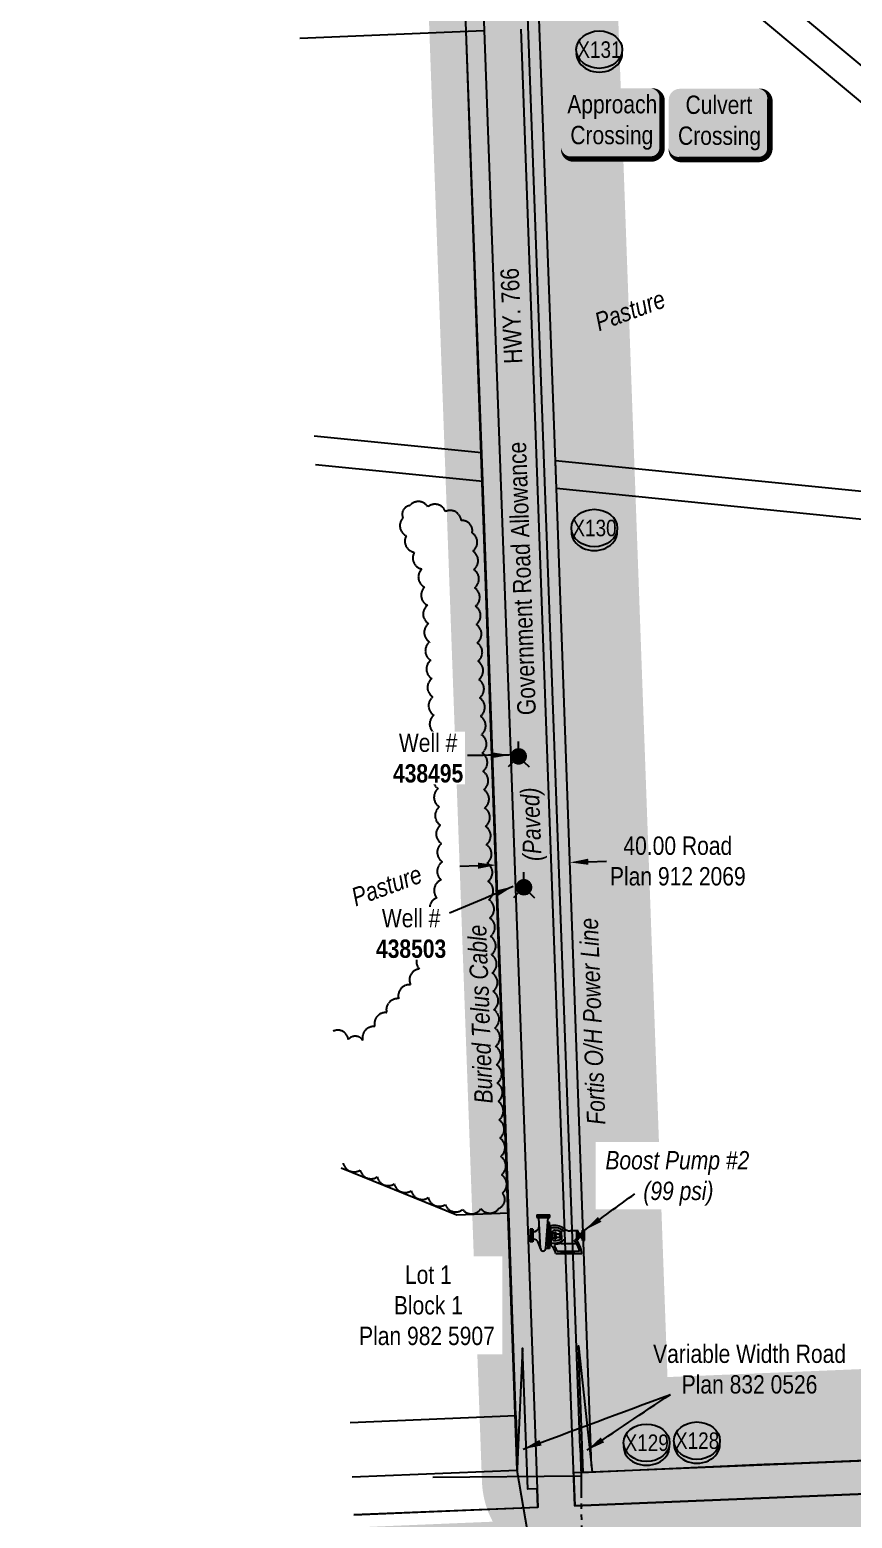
# Model space of a CAD drawing. Extents: x 675519 to 688669, y 5804595 to 5836613.
# Drawn here: x 678948 to 679395, y 5816022 to 5816833 of the extents above; entities that cross this region are included whole.
import ezdxf
from ezdxf.enums import TextEntityAlignment as Align

# ---------------------------------------------------------------- set-up
doc = ezdxf.new("R2010")
doc.units = 0
doc.header["$LTSCALE"] = 5
doc.header["$PDMODE"] = 3
doc.header["$PDSIZE"] = 10
for name, pattern in [('0', [1, 1, 0]), ('foc-QUARTERLINE', [33, 25, -3, 2, -3]), ('POWERLINE5', [7.8, 2.4, -0.6, 0.6, -0.6, 0.6, -0.6, 2.4])]:
    doc.linetypes.add(name, pattern=pattern)
doc.layers.get('Defpoints').update_dxf_attribs({"color": 9})
for name, color, linetype in [('AS-POWER', 104, 'foc-POWER'), ('AS-POWER-EXISTING', 72, 'POWERLINE5'), ('AS-POWER-T', 104, 'Continuous'), ('AS-ROADS', 254, 'Continuous'), ('AS-TELEPHONE-T', 224, 'Continuous'), ('AS-TELUS', 224, 'foc-TEL'), ('CG-NOTES', 7, 'Continuous'), ('F-RW', 190, 'Continuous'), ('L-QSEC', 8, 'foc-QUARTERLINE'), ('L-ROAD-T', 7, 'Continuous'), ('L-SEC', 7, 'Continuous'), ('L-TITLEDB', 4, 'Continuous'), ('L-TITLEDB-T', 4, 'Continuous'), ('P-BUFFER-H 30m', 51, 'Continuous'), ('P-CROSSINGS', 250, 'Continuous'), ('P-TXT', 4, 'Continuous'), ('T-BUSH', 110, '0')]:
    doc.layers.add(name, color=color, linetype=linetype)
doc.layers.add('P-PROPOSED-WL3', color=92, linetype='Continuous', true_color=0x00bd00)
doc.layers.add('T-TEXT', color=48, linetype='Continuous', lineweight=18)
doc.styles.add('80', font='ARIALN.TTF', dxfattribs={"height": 10})
doc.styles.add('80CG', font='ARIALN.TTF', dxfattribs={"height": 10})
doc.styles.add('80L', font='ARIALN.TTF', dxfattribs={"height": 10})
doc.styles.add('80LS', font='ARIALNI.TTF', dxfattribs={"height": 10})
doc.styles.add('Crossing', font='ARIALN.TTF', dxfattribs={"height": 10})
doc.styles.add('foc-LtypeFont', font='ARIALN.TTF', dxfattribs={"height": 7.35})
doc.linetypes.add('foc-POWER', pattern='A,6,-1,["P",foc-LtypeFont,S=0.2,R=0,X=-0.625,Y=-0.75],-1.24,4', length=12.24)
doc.linetypes.add('foc-TEL', pattern='A,2,-1,["T",foc-LtypeFont,S=0.2,R=0,X=-0.425,Y=-0.75],-1.24,8', length=12.24)
doc.linetypes.add('foc-TEL-NOLINE', pattern='A,0,-2,["T",foc-LtypeFont,S=0.2,R=0,X=-0.425,Y=-0.75],-10.24', length=12.24)
doc.dimstyles.new('Compass 5 000', dxfattribs={"dimscale": 5, "dimtxt": 9, "dimasz": 2, "dimexe": 0.2, "dimexo": 0.0625, "dimgap": 0.5, "dimtad": 0, "dimtih": 1, "dimtoh": 1, "dimzin": 0, "dimdsep": 46, "dimtxsty": '80CG', "dimcen": 0.1, "dimse1": 1, "dimse2": 1, "dimclrd": 256, "dimclrt": 256, "dimaunit": 1, "dimadec": 4, "dimazin": 0, "dimtfac": 0.06, "dimtofl": 0, "dimtmove": 0, "dimatfit": 1, "dimfxl": 0.2, "dimtolj": 1, "dimtzin": 0, "dimlwd": -1, "dimarcsym": 0})

# ---------------------------------------------------------------- blocks, each defined once
blk = doc.blocks.new('*D508')
at = {"layer": 'Defpoints', "color": 0, "transparency": 16777216}
for p in [(679201.44, 5816385.24), (679241.45, 5816386.68), (679241.71, 5816379.51)]:
    blk.add_point(p, dxfattribs=at)
at = {"layer": 'L-TITLEDB-T', "transparency": 16777216}
for p, q in [((679191.7, 5816377.72), (679181.71, 5816377.36)), ((679251.7, 5816379.87), (679261.7, 5816380.23))]:
    blk.add_line(p, q, dxfattribs=at)
for points in [[(679191.64, 5816379.38), (679191.76, 5816376.05), (679201.7, 5816378.08)], [(679251.64, 5816381.54), (679251.76, 5816378.2), (679241.71, 5816379.51)]]:
    blk.add_solid(points, dxfattribs=at)
at = {"layer": 'L-TITLEDB-T', "transparency": 16777216, "insert": (679300.45, 5816380.23), "char_height": 10, "attachment_point": 5, "style": '80CG'}
blk.add_mtext('\\A1;40.00 Road\\PPlan 912 2069', dxfattribs=at)
blk = doc.blocks.new('*U731')
h = blk.add_hatch(color=59)
edge = h.paths.add_edge_path()
edge.add_line((-21.5, -20), (21.5, -20))
edge.add_arc((21.5, -14), 6, 270, 360)
edge.add_line((27.5, -14), (27.5, 12.5))
edge.add_arc((21.5, 12.5), 6, 0, 90)
edge.add_line((21.5, 18.5), (-21.5, 18.5))
edge.add_arc((-21.5, 12.5), 6, 90, 180)
edge.add_line((-27.5, 12.5), (-27.5, -14))
edge.add_arc((-21.5, -14), 6, 180, 270)
at = {"color": 1, "flags": 128}
blk.add_lwpolyline([(-47.03, 42.31, 0, 7.5, 0), (0, 0, 0, 0, 0)], format="xyseb", dxfattribs=at)
blk.add_lwpolyline([(-21.5, -20, 3, 3, 0), (21.5, -20, 3, 3, 0.414214), (27.5, -14, 3, 3, 0), (27.5, 12.5, 3, 0, 0.414214), (21.5, 18.5, 0, 0, 0), (-21.5, 18.5, 0, 0, 0.414214), (-27.5, 12.5, 0, 0, 0), (-27.5, -14, 0, 3, 0.414214)], format="xyseb", close=True, dxfattribs=at)
at = {"color": 1, "style": '80'}
blk.add_attdef('ENTER_TEXT_001', (-35.99, -5), '', height=10, dxfattribs=at)
blk = doc.blocks.new('*U577')
h = blk.add_hatch(color=254)
edge = h.paths.add_edge_path()
edge.add_line((-21.5, -20), (21.5, -20))
edge.add_arc((21.5, -14), 6, 270, 360)
edge.add_line((27.5, -14), (27.5, 12.5))
edge.add_arc((21.5, 12.5), 6, 0, 90)
edge.add_line((21.5, 18.5), (-21.5, 18.5))
edge.add_arc((-21.5, 12.5), 6, 90, 180)
edge.add_line((-27.5, 12.5), (-27.5, -14))
edge.add_arc((-21.5, -14), 6, 180, 270)
at = {"color": 160, "flags": 128}
blk.add_lwpolyline([(-21.5, -20, 3, 3, 0), (21.5, -20, 3, 3, 0.414214), (27.5, -14, 3, 3, 0), (27.5, 12.5, 3, 0, 0.414214), (21.5, 18.5, 0, 0, 0), (-21.5, 18.5, 0, 0, 0.414214), (-27.5, 12.5, 0, 0, 0), (-27.5, -14, 0, 3, 0.414214)], format="xyseb", close=True, dxfattribs=at)
at = {"color": 160, "style": '80'}
blk.add_attdef('ENTER_TEXT_001', (-26.85, -4.92), '', height=10, dxfattribs=at)
blk = doc.blocks.new('A$C32476C2E')
for p, q in [((-61.9, 54.2), (-61.9, 47.2)), ((-61.9, 54.2), (-26.7, 54.2)), ((-61.9, 50.7), (-26.7, 50.7)), ((-61.9, 47.2), (-26.7, 47.2)), ((-51.3, -37.8), (-56.6, 46.4)), ((-37.3, -37.2), (-31, 46.6)), ((-26.7, 47.2), (-26.7, 54.2)), ((-72.4, 15.5), (-79.5, 15.5)), ((-79.5, 15.5), (-79.5, -19.6)), ((-76, 15.5), (-76, -19.6)), ((-72.4, 15.5), (-72.4, -19.6)), ((-32, -2.1), (-32, 33.1)), ((-27.6, 33.1), (-32, 33.1)), ((-27.6, 24.3), (-27.6, 33.1)), ((-27.6, -2.1), (-27.6, 24.3)), ((-23.2, 24.3), (-27.6, 24.3)), ((-23.2, -2.1), (-23.2, 24.3)), ((-19.7, -2.1), (-19.7, 6.8)), ((-19.7, 4.3), (-13.4, 4.3)), ((-13.4, 6.8), (-9.9, 6.8)), ((-13.4, -2.1), (-13.4, 6.8)), ((-9.9, -2.1), (-9.9, 6.8)), ((-9.9, 2.3), (1.4, 2.3)), ((1.4, 4.2), (3.1, 5.9)), ((1.4, -2.1), (1.4, 4.2)), ((3.1, -2.1), (3.1, 8.5)), ((5.3, -2.1), (5.3, 8.8)), ((50.6, 10.2), (29.5, 10.2)), ((47.1, -14.4), (47.1, 10.2)), ((50.6, -14.4), (50.6, 10.2)), ((54.1, 3.2), (50.6, 6.7)), ((54.1, -7.3), (54.1, 3.2)), ((59.4, 2.3), (54.1, 2.3)), ((62.9, 5), (59.4, 5)), ((59.4, -9.1), (59.4, 5)), ((62.9, -16.1), (62.9, 12)), ((62.9, 12), (68.2, 12)), ((68.2, -16.1), (68.2, 12)), ((-72.4, -19.6), (-79.5, -19.6)), ((-51.1, -39.2), (-57.1, -22.7)), ((-27.6, -37.2), (-37.3, -37.2)), ((-32, -2.1), (-32, -37.2)), ((-27.6, -2.1), (-27.6, -28.4)), ((-27.6, -28.4), (-27.6, -37.2)), ((-23.2, -28.4), (-27.6, -28.4)), ((-23.2, -2.1), (-23.2, -28.4)), ((-19.7, -2.1), (-19.7, -10.9)), ((-19.7, -8.4), (-13.4, -8.4)), ((-13.4, -2.1), (-13.4, -10.9)), ((-13.4, -10.9), (-9.9, -10.9)), ((4.3, -24.1), (-10.6, -26.9)), ((-9.9, -2.1), (-9.9, -10.9)), ((-9.9, -6.5), (1.4, -6.5)), ((1.4, -2.1), (1.4, -8.3)), ((1.4, -8.3), (3.1, -10)), ((3.1, -2.1), (3.1, -12.6)), ((4.3, -18.7), (4.3, -24.1)), ((4.3, -24.1), (45.7, -24.1)), ((5.3, -2.1), (5.3, -12.9)), ((50.6, -14.4), (45.3, -14.4)), ((54.1, -7.3), (50.6, -10.8)), ((59.4, -6.5), (54.1, -6.5)), ((62.9, -9.1), (59.4, -9.1)), ((62.9, -16.1), (68.2, -16.1)), ((-10.2, -51.1), (61.2, -51.1)), ((54.9, -45.8), (-6.2, -45.8)), ((4.3, -49), (2.2, -51.1)), ((39.4, -49), (4.3, -49)), ((39.4, -49), (41.5, -51.1))]:
    blk.add_line(p, q)
for centre, radius, start, end in [((-57.3, 46.5), 0.664, 348.3965, 77.2723), ((-30.3, 46.4), 0.729, 94.5399, 183.8661), ((-70.7, 24.3), 16, 263.5945, 348.0269), ((-14.1, -21.6), 46.8, 56.1901, 101.1901), ((-14.1, -21.6), 40.7, 56.1901, 102.9092), ((-13.7, 6), 6.05, 82.5569, 172.5569), ((-13.8, -30.6), 42.6, 66.5291, 88.7878), ((3.5, 13.4), 4.89, 265.5774, 292.9639), ((6.9, 5.5), 3.68, 95.1632, 112.9639), ((13.4, 17.3), 7.11, 226.6908, 273.7462), ((29.2, 35), 24.7, 225.6986, 270.6986), ((-71, -26.8), 14.5, 16.3708, 95.5387), ((-44.3, -37.5), 7.04, 182.3453, 2.3453), ((-14.1, 17.5), 40.7, 257.0908, 303.8099), ((-52.7, -60.4), 43.5, 12.3381, 47.3381), ((-13.7, -10.1), 6.05, 187.4431, 277.4431), ((-9.9, -30.4), 3.52, 100.7582, 215.0512), ((-13.8, 26.5), 42.6, 271.2122, 293.4709), ((-52.7, -60.4), 48.7, 17.3819, 35.0512), ((3.5, -17.5), 4.89, 67.0361, 94.4226), ((6.9, -9.6), 3.68, 247.0361, 264.8368), ((13.4, -21.5), 7.11, 86.2538, 133.3092), ((-10.2, -60.7), 66.8, 12.8303, 42.6217), ((-10.2, -60.7), 72.1, 7.6217, 42.6217)]:
    blk.add_arc(centre, radius, start, end)
blk = doc.blocks.new('*U1038')
h = blk.add_hatch(color=255)
edge = h.paths.add_edge_path()
edge.add_line((-26.5, -20), (26.5, -20))
edge.add_arc((26.5, -14), 6, 270, 360)
edge.add_line((32.5, -14), (32.5, 12.5))
edge.add_arc((26.5, 12.5), 6, 0, 90)
edge.add_line((26.5, 18.5), (-26.5, 18.5))
edge.add_arc((-26.5, 12.5), 6, 90, 180)
edge.add_line((-32.5, 12.5), (-32.5, -14))
edge.add_arc((-26.5, -14), 6, 180, 270)
at = {"color": 104, "flags": 128}
blk.add_lwpolyline([(-54.45, 67.72, 0, 7.5, 0), (0, 0, 0, 0, 0)], format="xyseb", dxfattribs=at)
blk.add_lwpolyline([(-26.5, -20, 3, 3, 0), (26.5, -20, 3, 3, 0.414214), (32.5, -14, 3, 3, 0), (32.5, 12.5, 3, 0, 0.414214), (26.5, 18.5, 0, 0, 0), (-26.5, 18.5, 0, 0, 0.414214), (-32.5, 12.5, 0, 0, 0), (-32.5, -14, 0, 3, 0.414214)], format="xyseb", close=True, dxfattribs=at)
at = {"color": 104, "style": '80'}
blk.add_attdef('ENTER_TEXT_001', (-26.85, -4.92), '', height=10, dxfattribs=at)
blk = doc.blocks.new('xing2')
h = blk.add_hatch(color=50)
h.dxf.hatch_style = 1
edge = h.paths.add_edge_path()
edge.add_ellipse((0, 0), major_axis=(-12.5, 0), ratio=0.816297, start_angle=0, end_angle=360)
h = blk.add_hatch(color=250)
h.dxf.hatch_style = 1
edge = h.paths.add_edge_path()
edge.add_ellipse((0, -2.05), major_axis=(-12.5, 0), ratio=0.816297, start_angle=0, end_angle=180)
edge.add_line((12.5, -2.05), (12.5, 0))
edge.add_ellipse((0, 0), major_axis=(-12.5, 0), ratio=0.816297, start_angle=0, end_angle=180, ccw=False)
edge.add_line((-12.5, 0), (-12.5, -2.05))
at = {"color": 250}
blk.add_ellipse((0, 0), major_axis=(-12.5, 0), ratio=0.816297, dxfattribs=at)
blk.add_ellipse((0, -2.05), major_axis=(-12.5, 0), ratio=0.816297, start_param=0, end_param=3.141593, dxfattribs=at)
at = {"color": 250, "style": 'Crossing'}
blk.add_attdef('CROSSING', text='', height=9, dxfattribs=at).set_placement((0.09, 0.02), align=Align.MIDDLE_CENTER)
at = {"color": 250, "style": 'Crossing', "flags": 1}
for tag, p in [('OWNER', (0.09, -12.49)), ('DESCRIPTION', (0.09, -25.77)), ('LOCATION', (0.09, -39.3)), ('DWG_REF', (0.09, -52.84))]:
    blk.add_attdef(tag, text='', height=9, dxfattribs=at).set_placement(p, align=Align.MIDDLE_CENTER)
blk = doc.blocks.new('WAT')
h = blk.add_hatch(color=255)
h.dxf.hatch_style = 1
edge = h.paths.add_edge_path()
edge.add_arc((0, 0), 0.9, 0, 360)
at = {"color": 170}
for p, q in [((0, 0.82), (0, 1.63)), ((-0.58, -0.58), (-1.15, -1.15)), ((0.58, -0.58), (1.15, -1.15))]:
    blk.add_line(p, q, dxfattribs=at)
blk.add_circle((0, 0), 0.8, dxfattribs=at)

msp = doc.modelspace()

# ---------------------------------------------------------------- hatches: boundary and pattern name
at = {"layer": 'P-BUFFER-H 30m'}
h = msp.add_hatch(color=256, dxfattribs=at)
h.dxf.hatch_style = 1
edge = h.paths.add_edge_path()
edge.add_line((681080.718, 5808646.187), (681105.572, 5807996.066))
edge.add_line((681105.572, 5807996.066), (681135.943, 5807191.54))
edge.add_line((681135.943, 5807191.54), (681164.781, 5806422.193))
edge.add_arc((681202.018, 5806388.837), 49.992, 138.147575, 141.033878)
edge.add_line((681163.148, 5806420.275), (680801.328, 5806406.652))
edge.add_arc((680803.209, 5806356.695), 49.992, 92.156272, 138.00115)
edge.add_line((680766.057, 5806390.146), (680763.26, 5806387.039))
edge.add_line((680763.26, 5806387.039), (680763.26, 5806387.039))
edge.add_arc((680800.414, 5806353.589), 49.993, 138.002226, 138.002478)
edge.add_line((680763.26, 5806387.039), (680748.371, 5806370.502))
edge.add_arc((680785.523, 5806337.052), 49.992, 138.000934, 143.499205)
edge.add_arc((680697.368, 5806352.71), 49.992, 16.357193, 92.156635)
edge.add_line((680695.487, 5806402.666), (680404.164, 5806391.696))
edge.add_arc((680406.045, 5806341.739), 49.992, 92.156635, 182.205693)
edge.add_line((680356.09, 5806339.815), (680356.205, 5806336.818))
edge.add_line((680356.205, 5806336.818), (680356.205, 5806336.817))
edge.add_line((680356.205, 5806336.817), (680387.119, 5805534.19))
edge.add_arc((680437.074, 5805536.114), 49.992, 182.205693, 213.784565)
edge.add_line((680395.524, 5805508.315), (680396.741, 5805506.496))
edge.add_arc((680438.291, 5805534.295), 49.992, 213.784565, 215.811121)
edge.add_arc((680440.258, 5805531.357), 49.992, 211.758009, 212.724119)
edge.add_line((680398.2, 5805504.331), (680410.517, 5805185.397))
edge.add_arc((680460.472, 5805187.327), 49.992, 182.211697, 236.86814)
edge.add_arc((680445.202, 5805096.945), 49.992, 103.951921, 155.285581)
edge.add_line((680399.789, 5805117.847), (680241.828, 5804774.643))
edge.add_arc((680287.241, 5804753.741), 49.992, 155.285581, 245.285581)
edge.add_line((680266.339, 5804708.328), (680269.064, 5804707.074))
edge.add_arc((680289.966, 5804752.487), 49.992, 245.285581, 335.285581)
edge.add_line((680335.379, 5804731.586), (680471.559, 5805027.467))
edge.add_arc((680487.917, 5805074.707), 49.992, 250.899944, 291.992958)
edge.add_line((680506.639, 5805028.353), (680530.892, 5805038.148))
edge.add_arc((680512.17, 5805084.502), 49.992, 291.992958, 360)
edge.add_line((680562.162, 5805084.502), (680562.162, 5805168.516))
edge.add_arc((680512.17, 5805168.516), 49.992, 0, 66.879693)
edge.add_line((680531.8, 5805214.492), (680512.128, 5805222.891))
edge.add_line((680512.128, 5805222.891), (680500.53, 5805523.259))
edge.add_arc((680450.575, 5805521.33), 49.992, 2.211414, 33.784565)
edge.add_line((680492.125, 5805549.129), (680489.45, 5805553.127))
edge.add_line((680489.45, 5805553.127), (680461.039, 5806290.781))
edge.add_line((680461.039, 5806290.781), (680648.999, 5806297.859))
edge.add_line((680648.999, 5806297.859), (680648.238, 5806286.169))
edge.add_arc((680698.124, 5806282.921), 49.992, 176.274607, 211.300105)
edge.add_line((680655.408, 5806256.949), (680672.076, 5806229.535))
edge.add_arc((680714.792, 5806255.507), 49.992, 211.300105, 234.633064)
edge.add_line((680685.856, 5806214.74), (680706.872, 5806199.823))
edge.add_arc((680735.808, 5806240.589), 49.992, 234.633064, 275.426968)
edge.add_line((680740.537, 5806190.821), (680763.523, 5806193.005))
edge.add_arc((680758.795, 5806242.773), 49.992, 275.426968, 289.870674)
edge.add_line((680775.787, 5806195.758), (680795.915, 5806203.032))
edge.add_arc((680778.922, 5806250.048), 49.992, 289.870674, 316.904938)
edge.add_line((680815.428, 5806215.892), (680827.354, 5806228.64))
edge.add_arc((680790.849, 5806262.795), 49.992, 316.904938, 369.524588)
edge.add_line((680840.152, 5806271.067), (680834.485, 5806304.844))
edge.add_line((680834.485, 5806304.844), (681207.653, 5806318.894))
edge.add_arc((681205.772, 5806368.851), 49.992, 272.156272, 335.599006)
edge.add_arc((681219.148, 5806386.481), 49.992, 310.024654, 362.146657)
edge.add_line((681269.105, 5806388.353), (681238.854, 5807195.412))
edge.add_line((681238.854, 5807195.412), (681208.481, 5807999.976))
edge.add_line((681208.481, 5807999.976), (681185.252, 5808607.616))
edge.add_line((681185.252, 5808607.616), (681185.18, 5808609.49))
edge.add_arc((681150.888, 5808645.867), 49.992, 313.310399, 362.18938)
edge.add_line((681200.844, 5808647.777), (681194.885, 5808803.646))
edge.add_line((681194.885, 5808803.646), (681179.674, 5809204.914))
edge.add_line((681179.674, 5809204.914), (681166.464, 5809553.361))
edge.add_line((681166.464, 5809553.361), (681231.809, 5809555.992))
edge.add_arc((681229.798, 5809605.944), 49.992, 272.305414, 362.305414)
edge.add_line((681279.75, 5809607.955), (681278.699, 5809634.046))
edge.add_arc((681228.748, 5809632.035), 49.992, 2.305414, 92.305549)
edge.add_line((681226.736, 5809681.987), (681161.429, 5809679.358))
edge.add_line((681161.429, 5809679.358), (681146.968, 5810028.265))
edge.add_line((681146.968, 5810028.265), (681130.315, 5810430.061))
edge.add_line((681130.315, 5810430.061), (681113.617, 5810831.886))
edge.add_line((681113.617, 5810831.886), (681096.918, 5811233.706))
edge.add_line((681096.918, 5811233.706), (681080.229, 5811635.773))
edge.add_line((681080.229, 5811635.773), (681063.54, 5812037.842))
edge.add_line((681063.54, 5812037.842), (681058.653, 5812155.661))
edge.add_arc((681008.704, 5812153.589), 49.992, 2.374975, 51.253492)
edge.add_line((681039.993, 5812192.579), (681012.958, 5812844.399))
edge.add_arc((680963.009, 5812842.328), 49.992, 2.37502, 10.464452)
edge.add_arc((680962.43, 5812856.431), 49.992, 354.232685, 362.351272)
edge.add_line((681012.381, 5812858.482), (681008.576, 5812951.13))
edge.add_arc((680974.182, 5812987.41), 49.992, 313.471584, 362.351393)
edge.add_line((681024.132, 5812989.461), (681012.874, 5813263.64))
edge.add_line((681012.874, 5813263.64), (680996.387, 5813665.133))
edge.add_line((680996.387, 5813665.133), (680979.9, 5814066.646))
edge.add_line((680979.9, 5814066.646), (680963.413, 5814468.105))
edge.add_line((680963.413, 5814468.105), (680947.82, 5814868.957))
edge.add_line((680947.82, 5814868.957), (680932.226, 5815269.862))
edge.add_line((680932.226, 5815269.862), (680916.187, 5815673.446))
edge.add_line((680916.187, 5815673.446), (680902.247, 5816024.227))
edge.add_line((680902.247, 5816024.227), (681029.087, 5816029.743))
edge.add_arc((681026.915, 5816079.688), 49.992, 272.490308, 362.490783)
edge.add_line((681076.86, 5816081.861), (681075.07, 5816122.991))
edge.add_arc((681025.125, 5816120.819), 49.992, 2.490783, 92.542475)
edge.add_line((681022.908, 5816170.762), (680846.754, 5816162.94))
edge.add_line((680846.754, 5816162.94), (680826.746, 5816162.1))
edge.add_line((680826.746, 5816162.1), (680178.723, 5816135.628))
edge.add_line((680178.723, 5816135.628), (680034.593, 5816129.719))
edge.add_line((680034.593, 5816129.719), (679294.822, 5816099.241))
edge.add_line((679294.822, 5816099.241), (679268.154, 5816835.287))
edge.add_line((679268.154, 5816835.287), (679238.318, 5817639.233))
edge.add_line((679238.318, 5817639.233), (679208.822, 5818440.306))
edge.add_line((679208.822, 5818440.306), (679178.537, 5819263.251))
edge.add_line((679178.537, 5819263.251), (679178.426, 5819266.249))
edge.add_arc((679128.468, 5819264.41), 49.992, 2.107602, 10.128914)
edge.add_arc((679127.972, 5819278.512), 49.992, 353.901948, 362.0332)
edge.add_line((679177.933, 5819280.286), (679177.826, 5819283.284))
edge.add_line((679177.826, 5819283.284), (679149.272, 5820087.616))
edge.add_arc((679099.311, 5820085.842), 49.992, 2.0332, 2.106044)
edge.add_line((679149.269, 5820087.679), (679119.714, 5820891.394))
edge.add_line((679119.714, 5820891.394), (679090.087, 5821693.919))
edge.add_line((679090.087, 5821693.919), (679062.231, 5822443.482))
edge.add_line((679062.231, 5822443.482), (679240.91, 5822449.626))
edge.add_arc((679239.192, 5822499.589), 49.992, 271.969331, 361.969331)
edge.add_line((679289.154, 5822501.307), (679288.361, 5822524.382))
edge.add_arc((679238.398, 5822522.665), 49.992, 1.969331, 91.970839)
edge.add_line((679236.679, 5822572.627), (679054.516, 5822566.359))
edge.add_line((679054.516, 5822566.359), (679047.411, 5822739.896))
edge.add_arc((678997.461, 5822737.851), 49.992, 2.344594, 92.344838)
edge.add_line((678995.416, 5822787.801), (678972.255, 5822786.853))
edge.add_arc((678974.301, 5822736.902), 49.992, 92.344838, 182.338091)
edge.add_line((678924.35, 5822734.863), (678932.659, 5822531.361))
edge.add_line((678932.659, 5822531.361), (678873.031, 5822476.941))
edge.add_line((678873.031, 5822476.941), (678863.707, 5822473.868))
edge.add_line((678863.707, 5822473.868), (678815.239, 5822482.487))
edge.add_line((678815.239, 5822482.487), (678688.2, 5822529.138))
edge.add_line((678688.2, 5822529.138), (678638.278, 5822547.468))
edge.add_arc((678621.046, 5822500.54), 49.992, 69.837285, 92.113759)
edge.add_line((678619.203, 5822550.498), (678183.851, 5822534.43))
edge.add_line((678183.851, 5822534.43), (677432.515, 5822506.69))
edge.add_line((677432.515, 5822506.69), (677424.466, 5822755.065))
edge.add_arc((677374.5, 5822753.446), 49.992, 1.85614, 50.732314)
edge.add_line((677406.143, 5822792.15), (677391.003, 5823259.89))
edge.add_arc((677341.037, 5823258.272), 49.992, 1.853921, 1.973555)
edge.add_line((677390.999, 5823259.994), (677363.281, 5824064.376))
edge.add_line((677363.281, 5824064.376), (677340.894, 5824764.987))
edge.add_line((677340.894, 5824764.987), (677337.215, 5824870.664))
edge.add_line((677337.215, 5824870.664), (677312.598, 5825579.214))
edge.add_arc((677278.422, 5825615.693), 49.988, 313.13361, 361.988412)
edge.add_line((677328.379, 5825617.427), (677326.478, 5825672.182))
edge.add_arc((677276.521, 5825670.448), 49.988, 1.988412, 37.013358)
edge.add_line((677316.436, 5825700.54), (677307.792, 5825712.006))
edge.add_line((677307.792, 5825712.006), (677276.45, 5826498.867))
edge.add_line((677276.45, 5826498.867), (677267.03, 5826742.182))
edge.add_arc((677232.734, 5826778.549), 49.988, 313.320522, 362.218614)
edge.add_line((677282.684, 5826780.484), (677262.425, 5827303.421))
edge.add_arc((677212.475, 5827301.486), 49.988, 2.218615, 2.51003)
edge.add_line((677262.415, 5827303.675), (677227.191, 5828107.193))
edge.add_line((677227.191, 5828107.193), (677194.242, 5828856.12))
edge.add_line((677194.242, 5828856.12), (677194.242, 5828856.12))
edge.add_line((677194.242, 5828856.12), (677946.339, 5828883.626))
edge.add_line((677946.339, 5828883.626), (678748.857, 5828913.16))
edge.add_line((678748.857, 5828913.16), (678768.954, 5828913.892))
edge.add_arc((678770.331, 5828876.978), 36.939, 92.017864, 92.137444, ccw=False)
edge.add_line((678769.031, 5828913.895), (678844.642, 5828916.765))
edge.add_arc((678842.746, 5828966.716), 49.988, 272.173678, 328.477244)
edge.add_line((678885.357, 5828940.581), (679109.363, 5828949.103))
edge.add_arc((679107.462, 5828999.054), 49.988, 272.178655, 290.977343)
edge.add_line((679125.358, 5828952.38), (679132.458, 5828955.102))
edge.add_line((679132.458, 5828955.102), (679572.569, 5828971.907))
edge.add_arc((679570.662, 5829021.858), 49.988, 272.18666, 276.686638)
edge.add_line((679576.482, 5828972.21), (680374.225, 5829002.792))
edge.add_arc((680372.311, 5829052.743), 49.988, 272.195397, 362.124156)
edge.add_line((680422.264, 5829054.596), (680392.528, 5829856.313))
edge.add_line((680392.528, 5829856.313), (680369.068, 5830486.306))
edge.add_arc((680334.813, 5830522.711), 49.988, 313.257877, 362.132739)
edge.add_line((680384.766, 5830524.571), (680379.696, 5830660.71))
edge.add_line((680379.696, 5830660.71), (680349.716, 5831464.27))
edge.add_line((680349.716, 5831464.27), (680320.84, 5832235.397))
edge.add_line((680320.84, 5832235.397), (681073.237, 5832263.625))
edge.add_line((681073.237, 5832263.625), (681878.619, 5832293.915))
edge.add_arc((681876.74, 5832343.867), 49.988, 272.153805, 280.265792)
edge.add_arc((681890.825, 5832344.398), 49.988, 264.056517, 272.112898)
edge.add_line((681892.668, 5832294.445), (682698.798, 5832324.186))
edge.add_line((682698.798, 5832324.186), (683505.045, 5832353.997))
edge.add_arc((683503.198, 5832403.95), 49.988, 272.117525, 362.146115)
edge.add_line((683553.15, 5832405.822), (683516.846, 5833374.602))
edge.add_arc((683482.434, 5833410.859), 49.988, 313.504645, 362.199485)
edge.add_line((683532.385, 5833412.777), (683509.154, 5834017.632))
edge.add_line((683509.154, 5834017.632), (683479.031, 5834821.393))
edge.add_line((683479.031, 5834821.393), (683452.905, 5835525.385))
edge.add_arc((683502.858, 5835527.238), 49.988, 92.287428, 182.12531, ccw=False)
edge.add_line((683500.863, 5835577.186), (684201.511, 5835605.173))
edge.add_line((684201.511, 5835605.173), (684916.472, 5835633.737))
edge.add_arc((684948.712, 5835671.938), 49.988, 229.837675, 272.287782)
edge.add_line((684950.708, 5835621.99), (685002.236, 5835624.049))
edge.add_line((685002.236, 5835624.049), (685289.273, 5835635.057))
edge.add_line((685289.273, 5835635.057), (685529.056, 5835282.522))
edge.add_arc((685570.389, 5835310.636), 49.988, 214.222356, 271.420588)
edge.add_line((685571.628, 5835260.663), (685784.954, 5835265.953))
edge.add_line((685784.954, 5835265.953), (685810.22, 5834607.754))
edge.add_arc((685860.172, 5834609.671), 49.988, 182.198313, 272.116949)
edge.add_line((685862.018, 5834559.717), (686635.376, 5834588.304))
edge.add_line((686635.376, 5834588.304), (686640.654, 5834586.083))
edge.add_arc((686660.039, 5834632.16), 49.988, 247.182957, 272.220798)
edge.add_line((686661.976, 5834582.209), (686692.792, 5834583.404))
edge.add_arc((686690.855, 5834633.355), 49.988, 272.220798, 362.220798)
edge.add_line((686740.805, 5834635.292), (686730.361, 5834904.602))
edge.add_line((686730.361, 5834904.602), (687081.39, 5834918.633))
edge.add_line((687081.39, 5834918.633), (687104.56, 5834919.965))
edge.add_arc((687102.493, 5834969.915), 49.992, 272.3701, 362.512715)
edge.add_line((687152.437, 5834972.107), (687151.495, 5834993.563))
edge.add_arc((687101.551, 5834991.372), 49.992, 2.512715, 92.512715)
edge.add_line((687099.36, 5835041.316), (687096.363, 5835041.184))
edge.add_arc((687098.555, 5834991.24), 49.992, 92.512715, 143.802887)
edge.add_line((687058.211, 5835020.764), (686673.367, 5835005.382))
edge.add_arc((686675.363, 5834955.434), 49.988, 92.288875, 182.220798)
edge.add_line((686625.413, 5834953.497), (686625.802, 5834943.46))
edge.add_line((686625.802, 5834943.46), (686635.579, 5834691.357))
edge.add_line((686635.579, 5834691.357), (685911.09, 5834664.576))
edge.add_line((685911.09, 5834664.576), (685885.848, 5835322.138))
edge.add_arc((685835.897, 5835320.22), 49.988, 2.198313, 91.420588)
edge.add_line((685834.658, 5835370.193), (685597.955, 5835364.323))
edge.add_line((685597.955, 5835364.323), (685359.371, 5835715.094))
edge.add_line((685359.371, 5835715.094), (685357.909, 5835717.243))
edge.add_arc((685316.576, 5835689.13), 49.988, 34.222356, 92.196177)
edge.add_line((685314.661, 5835739.081), (685041.508, 5835728.606))
edge.add_line((685041.508, 5835728.606), (685052.094, 5835765.359))
edge.add_arc((685004.06, 5835779.195), 49.988, 343.931086, 425.131456)
edge.add_line((685025.081, 5835824.547), (685010.355, 5835831.373))
edge.add_arc((684989.334, 5835786.021), 49.988, 65.131456, 155.476492)
edge.add_line((684943.856, 5835806.769), (684911.847, 5835736.609))
edge.add_line((684911.847, 5835736.609), (684197.4, 5835708.065))
edge.add_line((684197.4, 5835708.065), (683394.151, 5835675.98))
edge.add_arc((683396.146, 5835626.032), 49.988, 92.287428, 182.125311)
edge.add_line((683346.193, 5835624.179), (683346.496, 5835616.013))
edge.add_line((683346.496, 5835616.013), (683376.128, 5834817.555))
edge.add_line((683376.128, 5834817.555), (683406.254, 5834013.729))
edge.add_line((683406.254, 5834013.729), (683427.931, 5833449.314))
edge.add_arc((683462.38, 5833413.092), 49.988, 133.562272, 182.146115)
edge.add_line((683412.427, 5833411.22), (683448.263, 5832454.942))
edge.add_line((683448.263, 5832454.942), (682694.998, 5832427.09))
edge.add_line((682694.998, 5832427.09), (681941.792, 5832399.302))
edge.add_line((681941.792, 5832399.302), (681925.069, 5832845.574))
edge.add_arc((681875.117, 5832843.703), 49.988, 2.145927, 143.113192)
edge.add_line((681835.136, 5832873.707), (681815.977, 5832848.178))
edge.add_arc((681855.958, 5832818.174), 49.988, 143.113192, 182.146882)
edge.add_line((681806.006, 5832816.301), (681821.806, 5832394.825))
edge.add_line((681821.806, 5832394.825), (681069.371, 5832366.527))
edge.add_line((681069.371, 5832366.527), (680264.034, 5832336.312))
edge.add_arc((680265.908, 5832286.36), 49.988, 92.148626, 182.144523)
edge.add_line((680215.955, 5832284.489), (680246.813, 5831460.424))
edge.add_line((680246.813, 5831460.424), (680276.793, 5830656.874))
edge.add_line((680276.793, 5830656.874), (680280.35, 5830561.365))
edge.add_arc((680314.605, 5830524.96), 49.988, 133.258056, 182.132573)
edge.add_line((680264.652, 5830523.1), (680289.624, 5829852.488))
edge.add_line((680289.624, 5829852.488), (680317.399, 5829103.664))
edge.add_line((680317.399, 5829103.664), (679565.647, 5829074.845))
edge.add_arc((679567.562, 5829024.894), 49.988, 92.195397, 96.67124)
edge.add_line((679561.755, 5829074.543), (679119.768, 5829057.667))
edge.add_arc((679121.676, 5829007.716), 49.988, 92.18666, 110.977343)
edge.add_line((679103.78, 5829054.39), (679096.683, 5829051.669))
edge.add_line((679096.683, 5829051.669), (678836.889, 5829041.786))
edge.add_arc((678838.789, 5828991.834), 49.988, 92.178655, 148.471912)
edge.add_line((678796.18, 5829017.974), (678765.219, 5829016.799))
edge.add_line((678765.219, 5829016.799), (678765.219, 5829016.799))
edge.add_line((678765.219, 5829016.799), (678745.151, 5829016.068))
edge.add_line((678745.151, 5829016.068), (677942.563, 5828986.531))
edge.add_line((677942.563, 5828986.531), (677137.133, 5828957.074))
edge.add_arc((677138.96, 5828907.12), 49.988, 92.094528, 182.519115)
edge.add_line((677089.021, 5828904.923), (677124.316, 5828102.675))
edge.add_line((677124.316, 5828102.675), (677159.533, 5827299.3))
edge.add_line((677159.533, 5827299.3), (677178.213, 5826817.134))
edge.add_arc((677212.509, 5826780.767), 49.988, 133.32201, 182.217236)
edge.add_line((677162.559, 5826778.833), (677173.554, 5826494.853))
edge.add_arc((677223.504, 5826496.787), 49.988, 182.217236, 182.280936)
edge.add_line((677173.556, 5826494.798), (677205.558, 5825691.35))
edge.add_arc((677255.506, 5825693.339), 49.988, 182.280935, 217.013358)
edge.add_line((677215.591, 5825663.246), (677222.972, 5825653.457))
edge.add_arc((677258.231, 5825618.024), 49.988, 134.859155, 181.98979)
edge.add_line((677208.274, 5825616.288), (677232.565, 5824917.111))
edge.add_line((677232.565, 5824917.111), (676928.867, 5824906.876))
edge.add_line((676928.867, 5824906.876), (676710.004, 5824899.468))
edge.add_arc((676668.108, 5824872.194), 49.992, 33.064184, 91.908134)
edge.add_line((676666.443, 5824922.158), (676663.445, 5824922.058))
edge.add_arc((676665.11, 5824872.094), 49.992, 91.908134, 181.908133)
edge.add_line((676615.146, 5824870.429), (676616.104, 5824841.672))
edge.add_arc((676666.068, 5824843.337), 49.992, 181.908133, 271.89578)
edge.add_line((676667.722, 5824793.372), (677218.916, 5824811.617))
edge.add_line((677218.916, 5824811.617), (677222.975, 5824756.879))
edge.add_arc((677272.831, 5824760.577), 49.992, 184.241644, 224.574097)
edge.add_line((677237.219, 5824725.49), (677260.359, 5824060.811))
edge.add_line((677260.359, 5824060.811), (677288.074, 5823256.503))
edge.add_line((677288.074, 5823256.503), (677304.528, 5822748.18))
edge.add_arc((677354.494, 5822749.797), 49.992, 181.853921, 230.73471)
edge.add_line((677322.853, 5822711.092), (677331.31, 5822450.151))
edge.add_arc((677381.276, 5822451.77), 49.992, 181.85614, 272.114422)
edge.add_line((677383.12, 5822401.812), (678187.65, 5822431.516))
edge.add_line((678187.65, 5822431.516), (678612.575, 5822447.199))
edge.add_line((678612.575, 5822447.199), (678652.701, 5822432.465))
edge.add_line((678652.701, 5822432.465), (678784.127, 5822384.204))
edge.add_arc((678801.359, 5822431.132), 49.992, 249.83607, 259.916772)
edge.add_line((678792.607, 5822381.912), (678858.839, 5822370.134))
edge.add_arc((678867.592, 5822419.354), 49.992, 259.916772, 288.236395)
edge.add_line((678883.236, 5822371.873), (678916.026, 5822382.677))
edge.add_arc((678900.381, 5822430.158), 49.992, 288.236395, 312.385982)
edge.add_line((678934.082, 5822393.233), (678960.159, 5822417.033))
edge.add_line((678960.159, 5822417.033), (678987.174, 5821690.107))
edge.add_line((678987.174, 5821690.107), (679016.8, 5820887.602))
edge.add_line((679016.8, 5820887.602), (679046.354, 5820083.928))
edge.add_line((679046.354, 5820083.928), (679073.136, 5819329.516))
edge.add_line((679073.136, 5819329.516), (678994.732, 5819326.621))
edge.add_arc((678996.577, 5819276.663), 49.992, 92.114343, 182.120263)
edge.add_line((678946.619, 5819274.813), (678947.363, 5819254.714))
edge.add_arc((678997.321, 5819256.563), 49.992, 182.120263, 272.120376)
edge.add_line((678999.17, 5819206.605), (679077.461, 5819209.504))
edge.add_line((679077.461, 5819209.504), (679105.908, 5818436.518))
edge.add_line((679105.908, 5818436.518), (679135.404, 5817635.43))
edge.add_line((679135.404, 5817635.43), (679165.24, 5816831.512))
edge.add_line((679165.24, 5816831.512), (679193.834, 5816042.292))
edge.add_arc((679243.794, 5816044.102), 49.992, 182.075009, 272.359195)
edge.add_line((679245.851, 5815994.153), (680038.822, 5816026.822))
edge.add_line((680038.822, 5816026.822), (680212.548, 5816033.945))
edge.add_line((680212.548, 5816033.945), (680797.844, 5816057.871))
edge.add_line((680797.844, 5816057.871), (680813.284, 5815669.357))
edge.add_line((680813.284, 5815669.357), (680829.321, 5815265.815))
edge.add_line((680829.321, 5815265.815), (680844.914, 5814864.954))
edge.add_line((680844.914, 5814864.954), (680860.51, 5814464.045))
edge.add_arc((680910.464, 5814465.988), 49.992, 182.227684, 182.35159)
edge.add_line((680860.514, 5814463.937), (680877.003, 5814062.421))
edge.add_line((680877.003, 5814062.421), (680893.49, 5813660.908))
edge.add_line((680893.49, 5813660.908), (680909.976, 5813259.414))
edge.add_line((680909.976, 5813259.414), (680919.859, 5813018.743))
edge.add_arc((680954.253, 5812982.463), 49.992, 133.471692, 182.351272)
edge.add_line((680904.303, 5812980.412), (680907.31, 5812907.185))
edge.add_line((680907.31, 5812907.185), (680828.417, 5812903.917))
edge.add_arc((680830.486, 5812853.968), 49.992, 92.372072, 163.293602)
edge.add_line((680782.604, 5812868.339), (680776.486, 5812847.954))
edge.add_arc((680824.368, 5812833.583), 49.992, 163.293602, 272.371895)
edge.add_line((680826.437, 5812783.634), (680912.259, 5812787.189))
edge.add_line((680912.259, 5812787.189), (680938.809, 5812147.049))
edge.add_line((680938.809, 5812147.049), (680938.813, 5812147.049))
edge.add_arc((680988.732, 5812149.759), 49.992, 183.107686, 231.253444)
edge.add_line((680957.443, 5812110.769), (680960.644, 5812033.573))
edge.add_line((680960.644, 5812033.573), (680977.333, 5811631.502))
edge.add_line((680977.333, 5811631.502), (680994.023, 5811229.432))
edge.add_line((680994.023, 5811229.432), (681010.722, 5810827.61))
edge.add_line((681010.722, 5810827.61), (681027.42, 5810425.791))
edge.add_line((681027.42, 5810425.791), (681044.073, 5810024.001))
edge.add_line((681044.073, 5810024.001), (681058.528, 5809675.237))
edge.add_line((681058.528, 5809675.237), (681060.725, 5809622.21))
edge.add_arc((681110.675, 5809624.28), 49.992, 182.37329, 193.980171)
edge.add_arc((681111.508, 5809604.183), 49.992, 170.769725, 182.170975)
edge.add_line((681061.552, 5809602.29), (681076.764, 5809201.013))
edge.add_line((681076.764, 5809201.013), (681091.976, 5808799.728))
edge.add_line((681091.976, 5808799.728), (681096.382, 5808684.473))
edge.add_arc((681130.674, 5808648.096), 49.992, 133.310512, 182.189276)
edge.add_line((681080.718, 5808646.186), (681080.718, 5808646.187))

# ---------------------------------------------------------------- linework, layer by layer
at = {"layer": 'AS-POWER', "flags": 128}
for points in [[(679247.307, 5816060.793), (679211.367, 5817043.656), (679191.34, 5817637.515), (679171.018, 5818152.411), (679159.13, 5818437.125)], [(679247.891, 5816047.319), (679347.504, 5816051.824), (679363.417, 5816052.436), (680011.751, 5816079.371), (680131.78, 5816084.296)], [(679247.307, 5816060.793), (679247.868, 5816045.448)], [(679167.147, 5816044.761), (679247.868, 5816045.448)]]:
    msp.add_lwpolyline(points, dxfattribs=at)
at = {"layer": 'AS-POWER-EXISTING', "flags": 128}
msp.add_lwpolyline([(679247.868, 5816045.448), (679248.129, 5815959.992)], dxfattribs=at)
at = {"layer": 'AS-ROADS', "const_width": 6.999, "flags": 128}
for points in [[(679240.012, 5815908.742), (679118.038, 5819272.796), (679029.016, 5821691.584), (678960.757, 5823416.293)], [(679206.359, 5816823.657), (679243.831, 5816824.463)], [(681764.193, 5816124.145), (679124.397, 5816013.839)]]:
    msp.add_lwpolyline(points, dxfattribs=at)
at = {"layer": 'AS-TELUS', "linetype": 'foc-TEL-NOLINE', "flags": 128}
for points in [[(679185.168, 5816832.129), (679155.333, 5817636.031), (679125.837, 5818437.194)], [(679219.879, 5816008.011), (679212.929, 5816048.421), (679185.168, 5816832.129)]]:
    msp.add_lwpolyline(points, dxfattribs=at)
at = {"layer": 'F-RW', "flags": 128}
for points in [[(680370.192, 5816575.673), (680276.483, 5816572.539), (680166.373, 5816568.842), (680019.4, 5816563.91), (679688.613, 5816552.809), (679346.119, 5816838.737), (679248.044, 5816920.608), (679222.006, 5816917.919), (679221.436, 5816933.173), (679252.874, 5816936.428), (679368.783, 5816839.665), (679693.916, 5816568.232), (680153.895, 5816583.669), (680221.67, 5816585.945), (680287.343, 5816588.148), (680360.711, 5816590.6), (680368.975, 5816590.877)], [(680324.953, 5816615.527), (680283.259, 5816555.6), (680180.869, 5816551.626), (680020.056, 5816545.381), (679721.623, 5816533.795), (679234.413, 5816583.066), (679233.842, 5816598.438), (679688.613, 5816552.809), (679722.097, 5816549.064), (680019.515, 5816560.609), (680168.438, 5816566.389), (680275.085, 5816570.53), (680321.154, 5816636.745), (680559.613, 5816470.582), (680810.573, 5816295.711), (680822.617, 5816295.092), (680823.135, 5816279.808), (680805.438, 5816280.717), (680536.863, 5816467.862), (680385.676, 5816573.205), (680324.953, 5816615.527)], [(679103.148, 5816596.278), (679194.239, 5816587.128), (679193.671, 5816602.501), (679102.587, 5816611.65)]]:
    msp.add_lwpolyline(points, dxfattribs=at)
at = {"layer": 'L-QSEC', "flags": 128}
msp.add_lwpolyline([(679094.681, 5816828.366), (679195.1, 5816832.54)], dxfattribs=at)
at = {"layer": 'L-SEC', "flags": 128}
for points in [[(679180.183, 5817234.491), (679195.1, 5816832.54)], [(679195.1, 5816832.54), (679209.661, 5816430.416)], [(679229.758, 5816431.243), (679215.197, 5816833.366)], [(679209.661, 5816430.416), (679224.223, 5816028.291)], [(679244.32, 5816029.121), (679229.758, 5816431.243)], [(679640.807, 5816045.482), (679244.32, 5816029.121)], [(679224.223, 5816028.291), (679124.022, 5816024.137)]]:
    msp.add_lwpolyline(points, dxfattribs=at)
at = {"layer": 'L-TITLEDB', "flags": 128}
for points in [[(679208.456, 5816188.571), (679194.239, 5816587.128), (679185.168, 5816832.129), (679182.124, 5816913.768), (679181.555, 5816929.024), (679173.661, 5817143.256), (679172.556, 5817171.73), (679165.725, 5817355.975), (679163.075, 5817427.446), (679155.333, 5817636.031), (679125.837, 5818437.194), (679103.927, 5819032.468), (679103.376, 5819047.455), (679095.546, 5819260.2)], [(679253.494, 5816050.872), (679234.413, 5816583.066), (679225.128, 5816833.774), (679222.006, 5816917.919), (679213.621, 5817144.738), (679202.965, 5817430.987), (679195.293, 5817637.678), (679165.796, 5818438.803), (679143.894, 5819033.931), (679135.513, 5819261.665)], [(679122.181, 5816074.588), (679212.365, 5816078.256), (679208.456, 5816188.571), (679180.182, 5816187.408), (679117.133, 5816212.946)], [(679124.021, 5816024.149), (679224.231, 5816028.311), (679223.87, 5816038.374), (679218.776, 5816038.184), (679215.886, 5816115.057), (679213.218, 5816054.162), (679212.929, 5816048.421), (679123.271, 5816044.721)], [(680180.763, 5816085.678), (680036.641, 5816079.769), (679253.87, 5816047.525), (679243.685, 5816047.1), (679244.342, 5816029.147), (680037.294, 5816061.841), (680182.008, 5816067.76)], [(679122.181, 5816074.588), (679212.365, 5816078.256), (679213.218, 5816054.162), (679212.929, 5816048.421), (679123.271, 5816044.721)]]:
    msp.add_lwpolyline(points, dxfattribs=at)
msp.add_lwpolyline([(679248.874, 5816047.32), (679246.394, 5816116.272), (679253.87, 5816047.525)], close=True, dxfattribs=at)
at = {"layer": 'T-BUSH', "flags": 128}
msp.add_lwpolyline([(679118.259, 5816215.726, 0.5205671), (679127.526, 5816211.972, 0.5205671), (679136.793, 5816208.219, 0.5205671), (679146.061, 5816204.465, 0.5205671), (679155.328, 5816200.712, 0.5205671), (679164.595, 5816196.958, 0.5205671), (679173.862, 5816193.204, 0.5205671), (679183.318, 5816190.539, 0.5205671), (679193.308, 5816190.95, 0.5205671), (679203.298, 5816191.361, 0.5205671), (679204.956, 5816199.409, 0.5205671), (679204.498, 5816209.397, 0.5205671), (679204.04, 5816219.385, 0.5205671), (679203.582, 5816229.373, 0.5205671), (679203.124, 5816239.36, 0.5205671), (679202.666, 5816249.348, 0.5205671), (679202.207, 5816259.336, 0.5205671), (679201.749, 5816269.324, 0.5205671), (679201.291, 5816279.312, 0.5205671), (679200.833, 5816289.3, 0.5205671), (679200.375, 5816299.288, 0.5205671), (679199.917, 5816309.276, 0.5205671), (679199.459, 5816319.264, 0.5205671), (679199.001, 5816329.252, 0.5205671), (679198.542, 5816339.24, 0.5205671), (679198.084, 5816349.228, 0.5205671), (679197.626, 5816359.216, 0.5205671), (679197.168, 5816369.204, 0.5205671), (679196.71, 5816379.191, 0.5205671), (679196.252, 5816389.179, 0.5205671), (679195.794, 5816399.167, 0.5205671), (679195.336, 5816409.155, 0.5205671), (679194.877, 5816419.143, 0.5205671), (679194.419, 5816429.131, 0.5205671), (679193.961, 5816439.119, 0.5205671), (679193.503, 5816449.107, 0.5205671), (679193.045, 5816459.095, 0.5205671), (679192.587, 5816469.083, 0.5205671), (679192.129, 5816479.071, 0.5205671), (679191.671, 5816489.059, 0.5205671), (679191.212, 5816499.047, 0.5205671), (679190.754, 5816509.035, 0.5205671), (679190.296, 5816519.022, 0.5205671), (679189.838, 5816529.01, 0.5205671), (679189.38, 5816538.998, 0.5205671), (679188.922, 5816548.986, 0.5205671), (679188.464, 5816558.974, 0.5205671), (679182.585, 5816565.644, 0.5205671), (679173.898, 5816570.595, 0.5205671), (679164.335, 5816573.124, 0.5205671), (679154.533, 5816573.79, 0.5205671), (679150.892, 5816567.163, 0.5205671), (679152.644, 5816557.402, 0.5205671), (679157.008, 5816548.406, 0.5205671), (679161.089, 5816539.322, 0.5205671), (679162.6, 5816529.439, 0.5205671), (679164.111, 5816519.555, 0.5205671), (679164.729, 5816509.577, 0.5205671), (679165.319, 5816499.596, 0.5205671), (679165.908, 5816489.615, 0.5205671), (679166.498, 5816479.634, 0.5205671), (679167.087, 5816469.653, 0.5205671), (679167.677, 5816459.672, 0.5205671), (679168.266, 5816449.691, 0.5205671), (679168.856, 5816439.71, 0.5205671), (679169.445, 5816429.729, 0.5205671), (679170.035, 5816419.748, 0.5205671), (679170.624, 5816409.767, 0.5205671), (679171.214, 5816399.786, 0.5205671), (679171.803, 5816389.805, 0.5205671), (679172.393, 5816379.824, 0.5205671), (679171.647, 5816369.965, 0.5205671), (679169.251, 5816360.258, 0.5205671), (679166.854, 5816350.551, 0.5205671), (679164.457, 5816340.844, 0.5205671), (679162.061, 5816331.137, 0.5205671), (679159.664, 5816321.43, 0.5205671), (679154.964, 5816312.907, 0.5205671), (679148.468, 5816305.306, 0.5205671), (679141.972, 5816297.706, 0.5205671), (679135.476, 5816290.105, 0.5205671), (679128.98, 5816282.504, 0.5205671), (679121.038, 5816283.048, 0.5205671), (679112.925, 5816287.609, 0.5205671)], format="xyb", dxfattribs=at)

# ---------------------------------------------------------------- block references
for name, p, xscale, yscale, zscale in [('WAT', (679213.8, 5816437.246), 4.999214999999963, 4.999214999999963, 4.999214999999963), ('WAT', (679216.675, 5816365.987), 4.999214999999963, 4.999214999999963, 4.999214999999963), ('A$C32476C2E', (679236.037, 5816176.779), 0.1999448037365974, 0.1999448037365974, 0.1999448037365974)]:
    msp.add_blockref(name, p, dxfattribs=dict(xscale=xscale, yscale=yscale, zscale=zscale))
at = {"layer": 'AS-POWER-T'}
ref = msp.add_blockref('*U1038', (679302.487, 5815978.021), dxfattribs=dict(at, xscale=0.9995370582444548, yscale=0.9995370582444548, zscale=0.9995370582444548))
ref.add_attrib('ENTER_TEXT_001', 'Fortis O/H', (679276.398, 5815981.346), dxfattribs={"layer": '0', "color": 104, "height": 9.9954, "style": '80'})
ref.add_attrib('ENTER_TEXT_002', 'Power Line', (679273.657, 5815964.687), dxfattribs={"layer": '0', "color": 104, "height": 9.9954, "style": '80'})
at = {"layer": 'CG-NOTES'}
ref = msp.add_blockref('*U731', (679264.396, 5816782.56), dxfattribs=dict(at, xscale=0.998649384010519, yscale=0.998649384010519, zscale=0.998649384010519))
ref.add_attrib('ENTER_TEXT_001', 'Approach', (679240.305, 5816787.446), dxfattribs={"layer": '0', "color": 1, "height": 9.9865, "style": '80'})
ref.add_attrib('ENTER_TEXT_002', 'Crossing', (679241.951, 5816770.624), dxfattribs={"layer": '0', "color": 1, "height": 9.9865, "style": '80'})
ref = msp.add_blockref('*U577', (679323.041, 5816782.325), dxfattribs=dict(at, xscale=0.9998449992458851, yscale=0.9998449992458851, zscale=0.9998449992458851))
ref.add_attrib('ENTER_TEXT_001', 'Culvert', (679304.664, 5816787.128), dxfattribs={"layer": '0', "color": 160, "height": 9.9984, "style": '80'})
ref.add_attrib('ENTER_TEXT_002', 'Crossing', (679300.568, 5816770.287), dxfattribs={"layer": '0', "color": 160, "height": 9.9984, "style": '80'})
at = {"layer": 'P-CROSSINGS', "color": 3, "xscale": 0.999843, "yscale": 0.999843, "zscale": 0.999843}
for p, values in [((679257.701, 5816822.137), {'CROSSING': 'X131'}), ((679254.997, 5816561.602), {'CROSSING': 'X130'}), ((679283.422, 5816063.477), {'CROSSING': 'X129'}), ((679310.862, 5816064.595), {'CROSSING': 'X128'})]:
    msp.add_blockref('xing2', p, dxfattribs=at).add_auto_attribs(values)

# ---------------------------------------------------------------- texts
at = {"layer": 'AS-POWER-T', "insert": (679251.076, 5816236.139), "char_height": 10.00007, "attachment_point": 1, "rotation": 92.106209, "style": '80'}
msp.add_mtext_dynamic_manual_height_columns('\\pi0.32626;{\\fArial Narrow|b0|i1|c0|p34;Fortis O/H Power Line}', width=112.50188, gutter_width=49.994, heights=[0], dxfattribs=at)
at = {"layer": 'AS-TELEPHONE-T', "insert": (679189.772, 5816247.744), "char_height": 10.00007, "attachment_point": 1, "rotation": 92.10791, "style": '80'}
msp.add_mtext_dynamic_manual_height_columns('\\pi0.29276;{\\fArial Narrow|b0|i1|c0|p34;Buried Telus Cable}', width=97.2233, gutter_width=99.988, heights=[0], dxfattribs=at)
at = {"layer": 'L-ROAD-T', "style": '80L'}
msp.add_text('Government Road Allowance', height=9.99843, rotation=92.074724, dxfattribs=at).set_placement((679215.508, 5816534.126), align=Align.MIDDLE_CENTER)
at = {"layer": 'L-TITLEDB-T', "style": '80L'}
msp.add_text('HWY. 766', height=9.9955, rotation=92.335278, dxfattribs=at).set_placement((679209.861, 5816677.122), align=Align.MIDDLE_CENTER)
at = {"layer": 'L-TITLEDB-T', "insert": (679339.507, 5816103.541), "char_height": 9.99843, "width": 104.306, "attachment_point": 5, "style": '80CG'}
msp.add_mtext('\\A1;Variable Width Road\\PPlan 832 0526', dxfattribs=at)
at = {"layer": 'T-TEXT', "style": '80LS'}
for s, height, rotation, p in [('Pasture', 10, 20, (679274.383, 5816680.149)), ('(Paved)', 9.9984, 92.074724, (679220.573, 5816400.261)), ('Pasture', 10, 20, (679141.937, 5816366.905))]:
    msp.add_text(s, height=height, rotation=rotation, dxfattribs=at).set_placement(p, align=Align.MIDDLE_CENTER)

# ---------------------------------------------------------------- leaders
at = {"layer": 'L-TITLEDB-T', "path_type": 1}
for points in [[(679216.331, 5816060.03), (679296.412, 5816089.824)], [(679251.11, 5816059.446), (679296.412, 5816089.824)]]:
    msp.add_leader(points, dimstyle='Compass 5 000', dxfattribs=at)

# ---------------------------------------------------------------- next in the draw order: texts
at = {"color": 170, "char_height": 9.99843, "attachment_point": 5, "style": '80L', "bg_fill": 3, "box_fill_scale": 1.1, "bg_fill_color": 256, "bg_fill_transparency": 0}
for s, insert in [('Well #\\P{\\fArial Narrow|b1|i0|c0|p34;438495}', (679164.525, 5816436.283)), ('Well #\\P{\\fArial Narrow|b1|i0|c0|p34;438503}', (679155.273, 5816340.778))]:
    msp.add_mtext_dynamic_manual_height_columns(s, width=38.06044, gutter_width=47.5, heights=[0], dxfattribs=dict(at, insert=insert))
at = {"layer": 'L-TITLEDB-T', "insert": (679126.458, 5816160.005), "char_height": 9.99881, "attachment_point": 1, "style": '80L', "bg_fill": 2}
msp.add_mtext_dynamic_manual_height_columns('\\pi25.455;Lot 1\\P\\pi19.426;Block 1\\P\\pi0.49568;Plan 982 5907', width=73.45204, gutter_width=45, heights=[0], dxfattribs=at)

# ---------------------------------------------------------------- next in the draw order: hatches: boundary and pattern name
at = {"layer": 'P-PROPOSED-WL3'}
h = msp.add_hatch(color=256, dxfattribs=at)
h.dxf.hatch_style = 1
h.paths.add_polyline_path([(680828.814, 5816112.151), (680180.763, 5816085.678), (680036.641, 5816079.769), (679246.682, 5816047.223), (679218.195, 5816833.477), (679188.36, 5817637.379), (679158.864, 5818438.467), (679128.578, 5819261.412), (679128.468, 5819264.41), (679095.436, 5819263.19), (679095.546, 5819260.2), (679125.581, 5819261.302), (679125.581, 5819261.302), (679155.866, 5818438.356), (679185.363, 5817637.269), (679215.197, 5816833.366), (679243.794, 5816044.102), (680036.764, 5816076.772), (680210.501, 5816083.895), (680828.915, 5816109.175), (680849.038, 5816109.997), (681022.259, 5816117.689), (681023.788, 5816082.555), (680850.197, 5816075.005), (680850.316, 5816072.008), (681026.915, 5816079.688), (681025.125, 5816120.819), (680848.91, 5816112.994)])

# ---------------------------------------------------------------- next in the draw order: dimensions: what is measured, and where the dimension line sits
at = {"layer": 'L-TITLEDB-T'}
dim = msp.add_aligned_dim(p1=(679201.44, 5816385.245), p2=(679241.454, 5816386.679), distance=-7.172, text='40.00 Road\\PPlan 912 2069', dimstyle='Compass 5 000', dxfattribs=at)
dim.commit()
dim.dimension.update_dxf_attribs({"geometry": '*D508', "text_midpoint": (679300.447, 5816380.228)})

# ---------------------------------------------------------------- next in the draw order: leaders
at = {"color": 170, "path_type": 1}
for points in [[(679208.918, 5816437.993), (679185.957, 5816437.723)], [(679210.809, 5816366.453), (679176.232, 5816351.875)]]:
    msp.add_leader(points, dimstyle='Compass 5 000', override={"dimgap": 0.5, "dimtad": 0, "dimclrd": 170}, dxfattribs=at)

# ---------------------------------------------------------------- next in the draw order: texts
at = {"layer": 'P-TXT', "insert": (679260.766, 5816222.317), "char_height": 9.99724, "attachment_point": 1, "style": '80L', "bg_fill": 2}
msp.add_mtext_dynamic_manual_height_columns('\\pi0.26198;{\\fArial Narrow|b0|i1|c0|p34;Boost Pump #2\\P\\pi20.925;(99 psi)}', width=78.40832, gutter_width=45, heights=[0], dxfattribs=at)

# ---------------------------------------------------------------- next in the draw order: leaders
at = {"layer": 'P-TXT', "path_type": 1}
msp.add_leader([(679249.775, 5816179.285), (679277.114, 5816199.079)], dimstyle='Compass 5 000', override={"dimgap": 0.5, "dimtad": 0}, dxfattribs=at)

doc.saveas('drawing.dxf')
